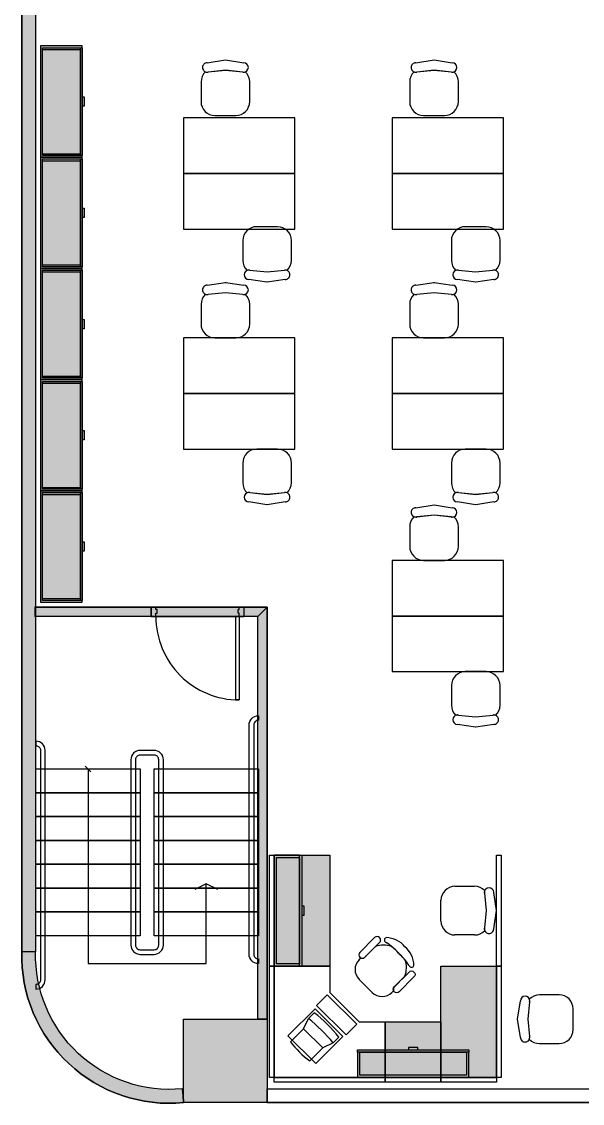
# Model space of a CAD drawing. Extents: x 3 to 120, y 2 to 103.
# Drawn here: x 30.18 to 50.33, y 2.97 to 41.87 of the extents above; entities that cross this region are included whole.
import ezdxf

# ---------------------------------------------------------------- set-up
doc = ezdxf.new("R2010")
doc.units = 0
doc.header["$LTSCALE"] = 1.44
doc.header["$MEASUREMENT"] = 0
for name, color, linetype in [('01_-_WALLS', 250, 'CONTINUOUS'), ('07_-_EQUPMENT', 2, 'CONTINUOUS'), ('12_-_FURNITURE', 5, 'CONTINUOUS'), ('13_-_WORKSTATIONS', 4, 'CONTINUOUS')]:
    doc.layers.add(name, color=color, linetype=linetype)

msp = doc.modelspace()

# ---------------------------------------------------------------- hatches: boundary and pattern name
at = {"layer": '01_-_WALLS'}
for points in [[(30.67857142857142, 57.00000000000001), (30.67857142857142, 8.422258274235833), (30.17857142857142, 8.428569965730313), (30.17857142857142, 57.5)], [(30.67857142857143, 20.48215780916315), (30.67857142857143, 20.81549114249648), (30.6452380952381, 20.81549114249648), (30.6452380952381, 20.48215780916315)], [(38.66666666666703, 20.48215780916315), (30.67857142857144, 20.48215780916315), (30.67857142857142, 20.81549114249648), (39.00000000000034, 20.81549114249648)], [(38.66666666666701, 6.000000000000059), (38.66666666666701, 20.48215780916297), (39.00000000000034, 20.81549114249629), (39.00000000000034, 6.000000000000059), (38.83333333333367, 6.000000000000059)], [(36.00000000000034, 2.999999999999981), (36.00000000000034, 5.99999999999998), (39.00000000000034, 5.99999999999998), (39.00000000000034, 2.999999999999981)]]:
    msp.add_hatch(color=256, dxfattribs=at).paths.add_polyline_path(points)
h = msp.add_hatch(color=256, dxfattribs=at)
edge = h.paths.add_edge_path()
edge.add_arc((35.49815496412277, 8.29748099293089), 4.821198484411083, 178.516964198598, 275.41205869634945, ccw=False)
edge.add_line((30.6785714285714, 8.422258274235872), (30.17857142857139, 8.428569965730166))
edge.add_arc((35.49815496412278, 8.297480992930888), 5.321198484411103, 178.5883622219519, 275.4120586963496)
edge.add_line((36.00003891745529, 3.000003686902448), (35.97645945717002, 3.248889220939002))
edge.add_line((35.97645945717002, 3.248889220939002), (35.95287999688475, 3.497774754975558))
at = {"layer": '12_-_FURNITURE'}
for points in [[(30.85714285714285, 37.00000000000006), (32.35714285714285, 37.00000000000006), (32.35714285714285, 41.00000000000006), (30.85714285714285, 41.00000000000006)], [(30.85714285714288, 33.00000000000006), (32.35714285714288, 33.00000000000006), (32.35714285714288, 37.00000000000006), (30.85714285714288, 37.00000000000006)], [(30.85714285714289, 29.00000000000006), (32.35714285714289, 29.00000000000006), (32.35714285714289, 33.00000000000006), (30.85714285714289, 33.00000000000006)], [(30.85714285714288, 25.00000000000006), (32.35714285714288, 25.00000000000006), (32.35714285714288, 29.00000000000006), (30.85714285714288, 29.00000000000006)], [(30.85714285714289, 21.00000000000006), (32.35714285714289, 21.00000000000006), (32.35714285714289, 25.00000000000006), (30.85714285714289, 25.00000000000006)]]:
    msp.add_hatch(color=256, dxfattribs=at).paths.add_polyline_path(points)
h = msp.add_hatch(color=256, dxfattribs=at)
h.paths.add_polyline_path([(32.35714285714285, 38.83333333333339), (32.35714285714285, 39.16666666666672), (32.41964285714285, 39.16666666666672), (32.41964285714285, 38.83333333333339)])
h.paths.add_polyline_path([(30.91964285714285, 37.06250000000006), (30.91964285714285, 40.93750000000006), (32.35714285714285, 40.93750000000006), (32.35714285714285, 37.06250000000006)])
h = msp.add_hatch(color=256, dxfattribs=at)
h.paths.add_polyline_path([(32.35714285714288, 34.83333333333339), (32.35714285714288, 35.16666666666672), (32.41964285714288, 35.16666666666672), (32.41964285714288, 34.83333333333339)])
h.paths.add_polyline_path([(30.91964285714288, 33.06250000000006), (30.91964285714288, 36.93750000000006), (32.35714285714288, 36.93750000000006), (32.35714285714288, 33.06250000000006)])
h = msp.add_hatch(color=256, dxfattribs=at)
h.paths.add_polyline_path([(32.35714285714289, 30.83333333333339), (32.35714285714289, 31.16666666666672), (32.41964285714289, 31.16666666666672), (32.41964285714289, 30.83333333333339)])
h.paths.add_polyline_path([(30.91964285714289, 29.06250000000006), (30.91964285714289, 32.93750000000006), (32.35714285714289, 32.93750000000006), (32.35714285714289, 29.06250000000006)])
h = msp.add_hatch(color=256, dxfattribs=at)
h.paths.add_polyline_path([(32.35714285714288, 26.83333333333339), (32.35714285714288, 27.16666666666672), (32.41964285714288, 27.16666666666672), (32.41964285714288, 26.83333333333339)])
h.paths.add_polyline_path([(30.91964285714288, 25.06250000000006), (30.91964285714288, 28.93750000000006), (32.35714285714288, 28.93750000000006), (32.35714285714288, 25.06250000000006)])
h = msp.add_hatch(color=256, dxfattribs=at)
h.paths.add_polyline_path([(32.35714285714289, 22.83333333333339), (32.35714285714289, 23.16666666666672), (32.41964285714289, 23.16666666666672), (32.41964285714289, 22.83333333333339)])
h.paths.add_polyline_path([(30.91964285714289, 21.06250000000006), (30.91964285714289, 24.93750000000006), (32.35714285714289, 24.93750000000006), (32.35714285714289, 21.06250000000006)])
h = msp.add_hatch(color=256, dxfattribs=at)
h.paths.add_polyline_path([(39.33333333333333, 11.82142857142864), (40.16666666666666, 11.82142857142864), (40.16666666666666, 7.988095238095312), (39.33333333333333, 7.988095238095312)])
h.paths.add_polyline_path([(40.16666666666666, 11.90476190476198), (39.25, 11.90476190476198), (39.25, 7.904761904761978), (40.16666666666666, 7.904761904761978), (40.16666666666666, 7.988095238095312), (39.33333333333333, 7.988095238095312), (39.33333333333333, 11.82142857142864), (40.16666666666666, 11.82142857142864)])
h.paths.add_polyline_path([(40.25, 11.90476190476198), (40.25, 7.904761904761978), (40.16666666666666, 7.904761904761978), (40.16666666666666, 11.90476190476198)])
h.paths.add_polyline_path([(40.25, 10.07142857142864), (40.25, 9.738095238095312), (40.33333333333333, 9.738095238095312), (40.33333333333333, 10.07142857142864)])
h = msp.add_hatch(color=256, dxfattribs=at)
h.paths.add_polyline_path([(42.33333333333333, 3.988095238095312), (42.33333333333333, 4.821428571428645), (46.16666666666666, 4.821428571428645), (46.16666666666666, 3.988095238095312)])
h.paths.add_polyline_path([(42.25, 4.821428571428645), (42.25, 3.904761904761978), (46.25, 3.904761904761978), (46.25, 4.821428571428645), (46.16666666666666, 4.821428571428645), (46.16666666666666, 3.988095238095312), (42.33333333333333, 3.988095238095312), (42.33333333333333, 4.821428571428645)])
h.paths.add_polyline_path([(42.25, 4.904761904761978), (46.25, 4.904761904761978), (46.25, 4.821428571428645), (42.25, 4.821428571428645)])
h.paths.add_polyline_path([(44.08333333333333, 4.904761904761978), (44.41666666666666, 4.904761904761978), (44.41666666666666, 4.988095238095312), (44.08333333333333, 4.988095238095312)])
at = {"layer": '13_-_WORKSTATIONS'}
for points in [[(41.25, 7.904761904761978), (39.25, 7.904761904761978), (39.25, 11.90476190476198), (41.25, 11.90476190476198)], [(47.25, 3.904761904761978), (45.25, 3.904761904761978), (45.25, 7.904761904761978), (47.25, 7.904761904761978)], [(43.25, 3.904761904761978), (43.25, 5.904761904761978), (45.25, 5.904761904761978), (45.25, 3.904761904761978)]]:
    msp.add_hatch(color=256, dxfattribs=at).paths.add_polyline_path(points)

# ---------------------------------------------------------------- linework, layer by layer
at = {"layer": '01_-_WALLS', "linetype": 'CONTINUOUS'}
for p, q in [((30.17857142857142, 57.5), (30.17857142857142, 8.428569965730313)), ((30.67857142857142, 57.00000000000001), (30.67857142857142, 8.422258274235833)), ((39.00000000000034, 20.81549114249648), (30.67857142857142, 20.81549114249648)), ((34.83333333333333, 20.8154911424964), (34.83333333333333, 20.48215780916307)), ((35, 20.8154911424964), (34.83333333333333, 20.8154911424964)), ((34.83333333333333, 20.8154911424964), (34.83333333333333, 20.48215780916307)), ((35, 20.73215780916307), (35, 20.8154911424964)), ((35.04166666666666, 20.73215780916307), (35, 20.73215780916307)), ((35.04166666666666, 20.60715780916307), (35.04166666666666, 20.73215780916307)), ((37.95833333333333, 20.60715780916307), (37.95833333333333, 20.73215780916307)), ((37.95833333333333, 20.73215780916307), (38, 20.73215780916307)), ((38, 20.73215780916307), (38, 20.8154911424964)), ((38, 20.8154911424964), (38.16666666666666, 20.8154911424964)), ((38.16666666666666, 20.8154911424964), (38.16666666666666, 20.48215780916307)), ((38.16666666666666, 20.8154911424964), (38.16666666666666, 20.48215780916307)), ((38.66666666666703, 20.48215780916315), (30.67857142857144, 20.48215780916315)), ((34.83333333333333, 20.48215780916307), (35, 20.48215780916307)), ((35, 20.48215780916307), (35, 20.60715780916307)), ((35, 20.60715780916307), (35.04166666666666, 20.60715780916307)), ((38, 20.60715780916307), (37.95833333333333, 20.60715780916307)), ((38, 20.48215780916307), (38, 20.60715780916307)), ((38.16666666666666, 20.48215780916307), (38, 20.48215780916307)), ((32.666625, 14.89617500000007), (32.45837499999999, 15.10442500000007))]:
    msp.add_line(p, q, dxfattribs=at)
for points in [[(30.67857142857142, 57.00000000000001), (30.67857142857142, 8.422258274235833), (30.17857142857142, 8.428569965730313), (30.17857142857142, 57.5)], [(30.67857142857143, 20.48215780916315), (30.67857142857143, 20.81549114249648), (30.6452380952381, 20.81549114249648), (30.6452380952381, 20.48215780916315)], [(38.66666666666703, 20.48215780916315), (30.67857142857144, 20.48215780916315), (30.67857142857142, 20.81549114249648), (39.00000000000034, 20.81549114249648)], [(34.83333333333333, 20.8234911424964), (38.16666666666666, 20.8234911424964), (38.16666666666666, 20.47415780916307), (34.83333333333333, 20.47415780916307)], [(38.66666666666701, 6.000000000000059), (38.66666666666701, 20.48215780916297), (39.00000000000034, 20.81549114249629), (39.00000000000034, 6.000000000000059), (38.83333333333367, 6.000000000000059)], [(37.875, 17.48215780916307), (37.875, 20.48215780916307), (38, 20.48215780916307), (38, 17.48215780916307)], [(34.43749999999999, 15.00000000000007), (34.43749999999999, 14.14285714285722), (30.68749999999999, 14.14285714285722), (30.68749999999999, 15.00000000000007)], [(34.93749999999999, 14.14285714285722), (34.93749999999999, 15.00000000000007), (38.68749999999999, 15.00000000000007), (38.68749999999999, 14.14285714285722)], [(34.43749999999999, 14.14285714285722), (34.43749999999999, 13.28571428571436), (30.68749999999999, 13.28571428571436), (30.68749999999999, 14.14285714285722)], [(34.93749999999999, 13.28571428571436), (34.93749999999999, 14.14285714285722), (38.68749999999999, 14.14285714285722), (38.68749999999999, 13.28571428571436)], [(34.43749999999999, 13.28571428571436), (34.43749999999999, 12.4285714285715), (30.68749999999999, 12.4285714285715), (30.68749999999999, 13.28571428571436)], [(34.93749999999999, 12.42857142857151), (34.93749999999999, 13.28571428571436), (38.68749999999999, 13.28571428571436), (38.68749999999999, 12.42857142857151)], [(34.43749999999999, 12.4285714285715), (34.43749999999999, 11.57142857142864), (30.68749999999999, 11.57142857142864), (30.68749999999999, 12.4285714285715)], [(34.93749999999999, 11.57142857142865), (34.93749999999999, 12.42857142857151), (38.68749999999999, 12.42857142857151), (38.68749999999999, 11.57142857142865)], [(34.43749999999999, 11.57142857142864), (34.43749999999999, 10.71428571428579), (30.68749999999999, 10.71428571428579), (30.68749999999999, 11.57142857142864)], [(34.93749999999999, 10.71428571428579), (34.93749999999999, 11.57142857142865), (38.68749999999999, 11.57142857142865), (38.68749999999999, 10.71428571428579)], [(34.43749999999999, 10.71428571428579), (34.43749999999999, 9.857142857142932), (30.68749999999999, 9.857142857142932), (30.68749999999999, 10.71428571428579)], [(34.93749999999999, 9.857142857142932), (34.93749999999999, 10.71428571428579), (38.68749999999999, 10.71428571428579), (38.68749999999999, 9.857142857142932)], [(34.43749999999999, 9.857142857142932), (34.43749999999999, 9.000000000000075), (30.68749999999999, 9.000000000000075), (30.68749999999999, 9.857142857142932)], [(34.93749999999999, 9.000000000000075), (34.93749999999999, 9.857142857142932), (38.68749999999999, 9.857142857142932), (38.68749999999999, 9.000000000000075)], [(36.00000000000034, 2.999999999999981), (36.00000000000034, 5.99999999999998), (39.00000000000034, 5.99999999999998), (39.00000000000034, 2.999999999999981)], [(38.99999999999999, 3.499999999999845), (57.00000000000033, 3.500000000000032), (57.00000000000033, 3.250000000000032), (57.00000000000034, 3.000000000000032), (38.99999999999999, 2.999999999999845), (38.99999999999999, 3.249999999999845)]]:
    msp.add_lwpolyline(points, close=True, dxfattribs=at)
for points in [[(38.83333333333367, 6.000000000000059), (39.00000000000034, 6.000000000000059), (39.00000000000034, 20.81549114249629)], [(38.83333333333367, 6.000000000000059), (38.66666666666701, 6.000000000000059), (38.66666666666701, 20.48215780916297)], [(32.56249999999999, 15.00030000000008), (32.56249999999999, 8.000300000000076), (36.81249999999999, 8.000300000000076), (36.81249999999999, 10.87518214285722)], [(37.22899999999999, 10.66693214285722), (36.81249999999999, 10.87518214285722), (36.39599999999999, 10.66693214285722)], [(38.99999999999999, 3.249999999999845), (38.99999999999999, 3.499999999999845), (57.00000000000033, 3.500000000000032), (57.00000000000033, 3.250000000000032)], [(38.99999999999999, 3.249999999999845), (38.99999999999999, 2.999999999999845), (57.00000000000034, 3.000000000000032), (57.00000000000033, 3.250000000000032)]]:
    msp.add_lwpolyline(points, dxfattribs=at)
for points in [[(38.68749999999999, 16.91666666666674), (38.68749999999999, 16.75000000000007, 0.4142231524190843), (38.52083333333333, 16.58333333333341), (38.52083333333332, 8.333333333333409, 0.4142231524190806), (38.68749999999999, 8.166666666666742), (38.6875, 8.000000000000076, -0.4142231524190786), (38.35416666666666, 8.333333333333409), (38.35416666666666, 16.58333333333341, -0.4142231524190833)], [(30.68749999999999, 16.00000000000007), (30.68749999999999, 15.83333333333341, -0.4142231524190836), (30.85416666666666, 15.66666666666674), (30.85416666666666, 7.416666666666742, -0.4142231524190801), (30.68749999999999, 7.250000000000075), (30.68749999999999, 7.083333333333409, 0.414223152419079), (31.02083333333333, 7.416666666666742), (31.02083333333333, 15.66666666666674, 0.4142231524190836)], [(34.10416666666666, 15.33333333333341), (34.10416666666666, 8.666666666666742, 0.4142231524190791), (34.43749999999999, 8.333333333333409), (34.93749999999999, 8.33333333333341, 0.4142231524190791), (35.27083333333333, 8.666666666666742), (35.27083333333332, 15.33333333333341, 0.4142231524190837), (34.93749999999999, 15.66666666666674), (34.4375, 15.66666666666674, 0.4142231524190838)], [(34.27083333333333, 15.33333333333341), (34.27083333333332, 8.66666666666674, 0.4142231524190796), (34.43749999999999, 8.500000000000075), (34.93749999999999, 8.500000000000075, 0.4142231524190796), (35.10416666666666, 8.666666666666742), (35.10416666666666, 15.33333333333341, 0.4142231524190833), (34.93749999999999, 15.50000000000007), (34.43749999999999, 15.50000000000007, 0.4142231524190833)], [(35.95287999688475, 3.497774754975558, -0.4499166463476584), (30.6785714285714, 8.422258274235872), (30.17857142857139, 8.428569965730166, 0.4495421041935467), (36.00003891745529, 3.000003686902448), (35.97645945717002, 3.248889220939002)]]:
    msp.add_lwpolyline(points, format="xyb", close=True, dxfattribs=at)
for points in [[(35.97645945717002, 3.248889220939002), (36.00003891745529, 3.000003686902448, -0.4495421041935467), (30.17857142857139, 8.428569965730166)], [(35.97645945717002, 3.248889220939002), (35.95287999688475, 3.497774754975558, -0.4499166463476584), (30.6785714285714, 8.42225827423587)]]:
    msp.add_lwpolyline(points, format="xyb", dxfattribs=at)
msp.add_arc((38, 20.48215780916307), 3, 180, 270.0000000000008, dxfattribs=at)
at = {"layer": '07_-_EQUPMENT', "linetype": 'CONTINUOUS'}
for p, q in [((40.49363016784896, 6.032275549093807), (40.69579944857406, 6.234444829818906)), ((40.31339265065763, 5.659497666940052), (40.49363016784896, 6.032275549093805)), ((39.84315356505749, 5.189289125124626), (40.31337737876527, 5.659512938832409)), ((40.31337737876527, 5.659512938832409), (41.00348819100939, 4.969351314200378)), ((41.00348105514765, 4.969409262450032), (40.31339265065763, 5.659497666940052)), ((41.37751364433198, 5.148392072610784), (41.00348105514765, 4.969409262450032)), ((41.57968292505709, 5.350561353335885), (41.37751364433198, 5.148392072610784)), ((41.00348819100939, 4.969351314200378), (40.53328978349556, 4.499152906686557))]:
    msp.add_line(p, q, dxfattribs=at)
for points in [[(42.22487373415292, 5.818975467135067), (41.8418575610102, 5.435959293992354), (40.78119738923039, 6.496619465772177), (41.1642135623731, 6.879635638914889)], [(41.72400643081244, 5.37703372889348), (40.75173460668093, 4.404761904761979), (39.74999999999999, 5.406496511442922), (40.7222718241315, 6.378768335574424)]]:
    msp.add_lwpolyline(points, close=True, dxfattribs=at)
for centre, major_axis, ratio, start_param, end_param in [((37.32571910652222, 1.980481011284056), (-3.83849445585095, -3.838494455850936), 0.9820264441767391, 3.024081008158339, 3.259104299021261), ((34.93879868015225, -0.406439415085907), (-6.013635877760136, -6.013635877760112), 0.9820264441767979, 3.066687636924295, 3.216497670255305), ((34.93879868015225, -0.4064394150859059), (-6.013635877760136, -6.013635877760112), 0.9820264441767979, -3.216497670255305, -3.066687636924295), ((42.49732394539909, 7.153323287028165), (2.335463792413581, 2.33546379241359), 0.986159169550175, 2.991201247789146, 3.291984059390454)]:
    msp.add_ellipse(centre, major_axis=major_axis, ratio=ratio, start_param=start_param, end_param=end_param, dxfattribs=at)
at = {"layer": '12_-_FURNITURE', "linetype": 'CONTINUOUS'}
for p, q in [((30.91964285714285, 40.87500000000006), (32.29464285714285, 40.87500000000006)), ((32.29464285714285, 37.06250000000006), (32.29464285714285, 40.93750000000006)), ((36.84778120000023, 40.39624902063532), (37.50099224166689, 40.49950951811528)), ((37.50099224166689, 40.49950951811528), (37.50099224166689, 40.50000000000005)), ((37.50099224166689, 40.50000000000005), (37.50254359166689, 40.49975475905767)), ((37.50254359166689, 40.49975475905767), (37.50409495000023, 40.50000000000005)), ((37.50409495000023, 40.50000000000005), (37.50409495000023, 40.49950951811528)), ((37.50409495000023, 40.49950951811528), (38.15730598333356, 40.39624902063532)), ((44.34778119999987, 40.39624902063532), (45.00099224166654, 40.49950951811528)), ((45.00099224166654, 40.49950951811528), (45.00099224166654, 40.50000000000005)), ((45.00099224166654, 40.50000000000005), (45.00254359166654, 40.49975475905767)), ((45.00254359166654, 40.49975475905767), (45.00409494999987, 40.50000000000005)), ((45.00409494999987, 40.50000000000005), (45.00409494999987, 40.49950951811528)), ((45.00409494999987, 40.49950951811528), (45.65730598333321, 40.39624902063532)), ((37.50254359166689, 40.12449071396625), (36.88005782500023, 40.06378113467972)), ((37.50254359166689, 40.12177452178595), (36.88005782500023, 40.06106494249942)), ((38.12502936666689, 40.06378113467972), (37.50254359166689, 40.12449071396625)), ((38.12502936666689, 40.06106494249942), (37.50254359166689, 40.12177452178595)), ((45.00254359166654, 40.12449071396625), (44.38005782499988, 40.06378113467972)), ((45.00254359166654, 40.12177452178595), (44.38005782499988, 40.06106494249942)), ((45.62502936666654, 40.06378113467972), (45.00254359166654, 40.12449071396625)), ((45.62502936666654, 40.06106494249942), (45.00254359166654, 40.12177452178595)), ((36.62500000000023, 39.70661475962869), (36.62500000000023, 39.00067904804513)), ((38.37500000000023, 39.5013580960902), (38.37500000000023, 39.70661475962869)), ((44.12499999999987, 39.70661475962869), (44.12499999999987, 39.00067904804513)), ((45.87499999999987, 39.5013580960902), (45.87499999999987, 39.70661475962869)), ((38.37500000000023, 39.00067904804513), (38.37500000000023, 39.5013580960902)), ((45.87499999999987, 39.00067904804513), (45.87499999999987, 39.5013580960902)), ((37.12500000000023, 38.50000000000005), (37.87500000000023, 38.50000000000005)), ((44.62499999999987, 38.50000000000005), (45.37499999999987, 38.50000000000005)), ((30.91964285714285, 37.12500000000006), (32.29464285714285, 37.12500000000006)), ((30.91964285714288, 36.87500000000006), (32.29464285714288, 36.87500000000006)), ((32.29464285714288, 33.06250000000006), (32.29464285714288, 36.93750000000006)), ((39.37500000000025, 34.50000000000004), (38.62500000000025, 34.50000000000004)), ((46.87499999999989, 34.50000000000004), (46.12499999999989, 34.50000000000004)), ((38.12500000000025, 33.99932095195496), (38.12500000000025, 33.49864190390989)), ((39.87500000000025, 33.2933852403714), (39.87500000000025, 33.99932095195496)), ((45.62499999999989, 33.99932095195496), (45.62499999999989, 33.49864190390989)), ((47.37499999999989, 33.2933852403714), (47.37499999999989, 33.99932095195496)), ((38.12500000000025, 33.49864190390989), (38.12500000000025, 33.2933852403714)), ((45.62499999999989, 33.49864190390989), (45.62499999999989, 33.2933852403714)), ((30.91964285714288, 33.12500000000006), (32.29464285714288, 33.12500000000006)), ((30.91964285714289, 32.87500000000006), (32.29464285714289, 32.87500000000006)), ((32.29464285714289, 29.06250000000006), (32.29464285714289, 32.93750000000006)), ((38.37497063333358, 32.93893505750067), (38.99745640833358, 32.87822547821414)), ((38.37497063333358, 32.93621886532038), (38.99745640833358, 32.87550928603385)), ((38.99745640833358, 32.87822547821414), (39.61994217500025, 32.93893505750067)), ((38.99745640833358, 32.87550928603385), (39.61994217500025, 32.93621886532038)), ((45.87497063333322, 32.93893505750067), (46.49745640833322, 32.87822547821414)), ((45.87497063333322, 32.93621886532038), (46.49745640833322, 32.87550928603385)), ((46.49745640833322, 32.87822547821414), (47.11994217499989, 32.93893505750067)), ((46.49745640833322, 32.87550928603385), (47.11994217499989, 32.93621886532038)), ((36.84778120000023, 32.39624902063532), (37.50099224166689, 32.49950951811528)), ((37.50099224166689, 32.49950951811528), (37.50099224166689, 32.50000000000005)), ((37.50099224166689, 32.50000000000005), (37.50254359166689, 32.49975475905767)), ((37.50254359166689, 32.49975475905767), (37.50409495000023, 32.50000000000005)), ((37.50409495000023, 32.50000000000005), (37.50409495000023, 32.49950951811528)), ((37.50409495000023, 32.49950951811528), (38.15730598333356, 32.39624902063532)), ((38.99590505000025, 32.50049048188481), (38.34269401666691, 32.60375097936477)), ((38.99590505000025, 32.50000000000004), (38.99590505000025, 32.50049048188481)), ((38.99745640833358, 32.50024524094242), (38.99590505000025, 32.50000000000004)), ((38.99900775833358, 32.50000000000004), (38.99745640833358, 32.50024524094242)), ((39.65221880000025, 32.60375097936477), (38.99900775833358, 32.50049048188481)), ((38.99900775833358, 32.50049048188481), (38.99900775833358, 32.50000000000004)), ((44.34778119999987, 32.39624902063532), (45.00099224166654, 32.49950951811528)), ((45.00099224166654, 32.49950951811528), (45.00099224166654, 32.50000000000005)), ((45.00099224166654, 32.50000000000005), (45.00254359166654, 32.49975475905767)), ((45.00254359166654, 32.49975475905767), (45.00409494999987, 32.50000000000005)), ((45.00409494999987, 32.50000000000005), (45.00409494999987, 32.49950951811528)), ((45.00409494999987, 32.49950951811528), (45.65730598333321, 32.39624902063532)), ((46.49590504999989, 32.50049048188481), (45.84269401666655, 32.60375097936477)), ((46.49590504999989, 32.50000000000004), (46.49590504999989, 32.50049048188481)), ((46.49745640833322, 32.50024524094242), (46.49590504999989, 32.50000000000004)), ((46.49900775833322, 32.50000000000004), (46.49745640833322, 32.50024524094242)), ((47.15221879999988, 32.60375097936477), (46.49900775833322, 32.50049048188481)), ((46.49900775833322, 32.50049048188481), (46.49900775833322, 32.50000000000004)), ((37.50254359166689, 32.12449071396625), (36.88005782500023, 32.06378113467972)), ((37.50254359166689, 32.12177452178595), (36.88005782500023, 32.06106494249942)), ((38.12502936666689, 32.06378113467972), (37.50254359166689, 32.12449071396625)), ((38.12502936666689, 32.06106494249942), (37.50254359166689, 32.12177452178595)), ((45.00254359166654, 32.12449071396625), (44.38005782499988, 32.06378113467972)), ((45.00254359166654, 32.12177452178595), (44.38005782499988, 32.06106494249942)), ((45.62502936666654, 32.06378113467972), (45.00254359166654, 32.12449071396625)), ((45.62502936666654, 32.06106494249942), (45.00254359166654, 32.12177452178595)), ((36.62500000000023, 31.70661475962869), (36.62500000000023, 31.00067904804513)), ((38.37500000000023, 31.5013580960902), (38.37500000000023, 31.70661475962869)), ((44.12499999999987, 31.70661475962869), (44.12499999999987, 31.00067904804513)), ((45.87499999999987, 31.5013580960902), (45.87499999999987, 31.70661475962869)), ((38.37500000000023, 31.00067904804513), (38.37500000000023, 31.5013580960902)), ((45.87499999999987, 31.00067904804513), (45.87499999999987, 31.5013580960902)), ((37.12500000000023, 30.50000000000005), (37.87500000000023, 30.50000000000005)), ((44.62499999999987, 30.50000000000005), (45.37499999999987, 30.50000000000005)), ((30.91964285714289, 29.12500000000006), (32.29464285714289, 29.12500000000006)), ((30.91964285714288, 28.87500000000006), (32.29464285714288, 28.87500000000006)), ((32.29464285714288, 25.06250000000006), (32.29464285714288, 28.93750000000006)), ((39.3750000000003, 26.50000000000004), (38.6250000000003, 26.50000000000004)), ((46.87499999999994, 26.50000000000004), (46.12499999999994, 26.50000000000004)), ((38.1250000000003, 25.99932095195496), (38.1250000000003, 25.49864190390989)), ((39.8750000000003, 25.2933852403714), (39.8750000000003, 25.99932095195496)), ((45.62499999999994, 25.99932095195496), (45.62499999999994, 25.49864190390989)), ((47.37499999999994, 25.2933852403714), (47.37499999999994, 25.99932095195496)), ((38.1250000000003, 25.49864190390989), (38.1250000000003, 25.2933852403714)), ((45.62499999999994, 25.49864190390989), (45.62499999999994, 25.2933852403714)), ((30.91964285714288, 25.12500000000006), (32.29464285714288, 25.12500000000006)), ((32.29464285714289, 21.06250000000006), (32.29464285714289, 24.93750000000006)), ((38.37497063333363, 24.93893505750067), (38.99745640833363, 24.87822547821414)), ((38.37497063333363, 24.93621886532038), (38.99745640833363, 24.87550928603385)), ((38.99745640833363, 24.87822547821414), (39.6199421750003, 24.93893505750067)), ((38.99745640833363, 24.87550928603385), (39.6199421750003, 24.93621886532038)), ((45.87497063333328, 24.93893505750067), (46.49745640833328, 24.87822547821414)), ((45.87497063333328, 24.93621886532038), (46.49745640833328, 24.87550928603385)), ((46.49745640833328, 24.87822547821414), (47.11994217499995, 24.93893505750067)), ((46.49745640833328, 24.87550928603385), (47.11994217499995, 24.93621886532038)), ((30.91964285714289, 24.87500000000006), (32.29464285714289, 24.87500000000006)), ((38.9959050500003, 24.50049048188481), (38.34269401666696, 24.60375097936477)), ((39.6522188000003, 24.60375097936477), (38.99900775833363, 24.50049048188481)), ((46.49590504999995, 24.50049048188481), (45.84269401666661, 24.60375097936477)), ((47.15221879999994, 24.60375097936477), (46.49900775833328, 24.50049048188481)), ((38.9959050500003, 24.50000000000004), (38.9959050500003, 24.50049048188481)), ((38.99745640833363, 24.50024524094242), (38.9959050500003, 24.50000000000004)), ((38.99900775833363, 24.50000000000004), (38.99745640833363, 24.50024524094242)), ((38.99900775833363, 24.50049048188481), (38.99900775833363, 24.50000000000004)), ((44.34778119999987, 24.39624902063532), (45.00099224166654, 24.49950951811528)), ((45.00254359166654, 24.12449071396625), (44.38005782499988, 24.06378113467972)), ((45.00254359166654, 24.12177452178595), (44.38005782499988, 24.06106494249942)), ((45.00099224166654, 24.49950951811528), (45.00099224166654, 24.50000000000005)), ((45.00099224166654, 24.50000000000005), (45.00254359166654, 24.49975475905767)), ((45.00254359166654, 24.49975475905767), (45.00409494999987, 24.50000000000005)), ((45.62502936666654, 24.06378113467972), (45.00254359166654, 24.12449071396625)), ((45.62502936666654, 24.06106494249942), (45.00254359166654, 24.12177452178595)), ((45.00409494999987, 24.50000000000005), (45.00409494999987, 24.49950951811528)), ((45.00409494999987, 24.49950951811528), (45.65730598333321, 24.39624902063532)), ((46.49590504999995, 24.50000000000004), (46.49590504999995, 24.50049048188481)), ((46.49745640833328, 24.50024524094242), (46.49590504999995, 24.50000000000004)), ((46.49900775833328, 24.50000000000004), (46.49745640833328, 24.50024524094242)), ((46.49900775833328, 24.50049048188481), (46.49900775833328, 24.50000000000004)), ((44.12499999999987, 23.70661475962869), (44.12499999999987, 23.00067904804513)), ((45.87499999999987, 23.5013580960902), (45.87499999999987, 23.70661475962869)), ((45.87499999999987, 23.00067904804513), (45.87499999999987, 23.5013580960902)), ((44.62499999999987, 22.50000000000005), (45.37499999999987, 22.50000000000005)), ((30.91964285714289, 21.12500000000006), (32.29464285714289, 21.12500000000006)), ((46.875, 18.50000000000004), (46.125, 18.50000000000004)), ((45.625, 17.99932095195497), (45.625, 17.49864190390989)), ((47.375, 17.2933852403714), (47.375, 17.99932095195497)), ((45.625, 17.49864190390989), (45.625, 17.2933852403714)), ((45.87497063333333, 16.93893505750067), (46.49745640833333, 16.87822547821414)), ((45.87497063333333, 16.93621886532038), (46.49745640833333, 16.87550928603385)), ((46.49745640833333, 16.87822547821414), (47.11994217500001, 16.93893505750067)), ((46.49745640833333, 16.87550928603385), (47.11994217500001, 16.93621886532038)), ((46.49590505, 16.50049048188481), (45.84269401666666, 16.60375097936477)), ((46.49590505, 16.50000000000004), (46.49590505, 16.50049048188481)), ((46.49745640833333, 16.50024524094243), (46.49590505, 16.50000000000004)), ((46.49900775833333, 16.50000000000004), (46.49745640833333, 16.50024524094243)), ((47.15221879999999, 16.60375097936477), (46.49900775833333, 16.50049048188481)), ((46.49900775833333, 16.50049048188481), (46.49900775833333, 16.50000000000004)), ((45.75067904804507, 10.77976190476198), (46.25135809609014, 10.77976190476198)), ((46.25135809609014, 10.77976190476198), (46.45661475962864, 10.77976190476198)), ((46.81106494249937, 10.52979127142864), (46.87177452178589, 9.907305496428645)), ((46.81378113467967, 10.52979127142864), (46.8744907139662, 9.907305496428645)), ((47.24950951811523, 9.908856854761979), (47.14624902063527, 10.56206788809531)), ((45.25, 9.529761904761978), (45.25, 10.27976190476198)), ((46.87177452178589, 9.907305496428645), (46.81106494249937, 9.284819729761978)), ((46.8744907139662, 9.907305496428645), (46.81378113467967, 9.284819729761978)), ((47.14624902063527, 9.252543104761978), (47.24950951811523, 9.905754146428645)), ((47.25, 9.908856854761979), (47.24950951811523, 9.908856854761979)), ((47.24950951811523, 9.905754146428645), (47.25, 9.905754146428645)), ((47.24975475905761, 9.907305496428645), (47.25, 9.908856854761979)), ((47.25, 9.905754146428645), (47.24975475905761, 9.907305496428645)), ((46.45661475962864, 9.029761904761978), (45.75067904804507, 9.029761904761978)), ((42.33636866517872, 8.405344120315679), (42.86652969545251, 8.935505150915354)), ((43.04358923422692, 8.758445612249783), (42.51342820395313, 8.228284581650108)), ((42.5137914892188, 8.2289307096297), (42.89969531981109, 8.614834540459189)), ((42.30620990752553, 8.140843170254115), (42.3705997081781, 8.205167587916625)), ((42.77757602831234, 6.962973082024317), (42.30626212333552, 7.434286986711426)), ((43.95721759631819, 7.551319307601515), (43.57376665518176, 7.16786836622939)), ((43.54869208624013, 7.026690041201855), (43.48449466407614, 6.962558414427768)), ((48.00049048188476, 6.004094950000057), (48.10375097936473, 6.657305983333389)), ((48.43621886532033, 6.625029366666723), (48.3755092860338, 6.002543591666723)), ((48.43893505750063, 6.625029366666723), (48.3782254782141, 6.002543591666723)), ((48.99864190390986, 6.875000000000057), (48.79338524037136, 6.875000000000057)), ((49.49932095195493, 6.875000000000057), (48.99864190390986, 6.875000000000057)), ((50, 5.625000000000057), (50, 6.375000000000057)), ((48.00024524094238, 6.002543591666723), (48, 6.004094950000057)), ((48, 6.004094950000057), (48.00049048188476, 6.004094950000057)), ((48, 6.000992241666723), (48.00024524094238, 6.002543591666723)), ((48.00049048188476, 6.000992241666723), (48, 6.000992241666723)), ((48.10375097936473, 5.347781200000057), (48.00049048188476, 6.000992241666723)), ((48.3755092860338, 6.002543591666723), (48.43621886532033, 5.380057825000056)), ((48.3782254782141, 6.002543591666723), (48.43893505750063, 5.380057825000056)), ((48.79338524037136, 5.125000000000057), (49.49932095195493, 5.125000000000057))]:
    msp.add_line(p, q, dxfattribs=at)
for points in [[(30.85714285714285, 37.00000000000006), (32.35714285714285, 37.00000000000006), (32.35714285714285, 41.00000000000006), (30.85714285714285, 41.00000000000006)], [(30.91964285714285, 37.06250000000006), (30.91964285714285, 40.93750000000006), (32.35714285714285, 40.93750000000006), (32.35714285714285, 37.06250000000006)], [(32.35714285714285, 38.83333333333339), (32.35714285714285, 39.16666666666672), (32.41964285714285, 39.16666666666672), (32.41964285714285, 38.83333333333339)], [(36.00000000000022, 38.41666666666671), (36.00000000000022, 36.4166666666667), (40.00000000000022, 36.4166666666667), (40.00000000000022, 38.41666666666671)], [(43.49999999999986, 38.41666666666671), (43.49999999999986, 36.4166666666667), (47.49999999999986, 36.4166666666667), (47.49999999999986, 38.41666666666671)], [(30.85714285714288, 33.00000000000006), (32.35714285714288, 33.00000000000006), (32.35714285714288, 37.00000000000006), (30.85714285714288, 37.00000000000006)], [(30.91964285714288, 33.06250000000006), (30.91964285714288, 36.93750000000006), (32.35714285714288, 36.93750000000006), (32.35714285714288, 33.06250000000006)], [(36.00000000000021, 36.41666666666671), (36.00000000000021, 34.41666666666671), (40.00000000000021, 34.41666666666671), (40.00000000000021, 36.41666666666671)], [(43.49999999999986, 36.41666666666671), (43.49999999999986, 34.41666666666671), (47.49999999999986, 34.41666666666671), (47.49999999999986, 36.41666666666671)], [(32.35714285714288, 34.83333333333339), (32.35714285714288, 35.16666666666672), (32.41964285714288, 35.16666666666672), (32.41964285714288, 34.83333333333339)], [(30.85714285714289, 29.00000000000006), (32.35714285714289, 29.00000000000006), (32.35714285714289, 33.00000000000006), (30.85714285714289, 33.00000000000006)], [(30.91964285714289, 29.06250000000006), (30.91964285714289, 32.93750000000006), (32.35714285714289, 32.93750000000006), (32.35714285714289, 29.06250000000006)], [(32.35714285714289, 30.83333333333339), (32.35714285714289, 31.16666666666672), (32.41964285714289, 31.16666666666672), (32.41964285714289, 30.83333333333339)], [(36.00000000000023, 30.50000000000004), (36.00000000000023, 28.50000000000004), (40.00000000000023, 28.50000000000004), (40.00000000000023, 30.50000000000004)], [(43.49999999999987, 30.50000000000004), (43.49999999999987, 28.50000000000004), (47.49999999999987, 28.50000000000004), (47.49999999999987, 30.50000000000004)], [(30.85714285714288, 25.00000000000006), (32.35714285714288, 25.00000000000006), (32.35714285714288, 29.00000000000006), (30.85714285714288, 29.00000000000006)], [(30.91964285714288, 25.06250000000006), (30.91964285714288, 28.93750000000006), (32.35714285714288, 28.93750000000006), (32.35714285714288, 25.06250000000006)], [(36.00000000000022, 28.50000000000005), (36.00000000000022, 26.50000000000005), (40.00000000000022, 26.50000000000005), (40.00000000000022, 28.50000000000005)], [(43.49999999999986, 28.50000000000005), (43.49999999999986, 26.50000000000005), (47.49999999999986, 26.50000000000005), (47.49999999999986, 28.50000000000005)], [(32.35714285714288, 26.83333333333339), (32.35714285714288, 27.16666666666672), (32.41964285714288, 27.16666666666672), (32.41964285714288, 26.83333333333339)], [(30.85714285714289, 21.00000000000006), (32.35714285714289, 21.00000000000006), (32.35714285714289, 25.00000000000006), (30.85714285714289, 25.00000000000006)], [(30.91964285714289, 21.06250000000006), (30.91964285714289, 24.93750000000006), (32.35714285714289, 24.93750000000006), (32.35714285714289, 21.06250000000006)], [(32.35714285714289, 22.83333333333339), (32.35714285714289, 23.16666666666672), (32.41964285714289, 23.16666666666672), (32.41964285714289, 22.83333333333339)], [(43.49999999999989, 22.50000000000005), (43.49999999999989, 20.50000000000005), (47.49999999999989, 20.50000000000005), (47.49999999999989, 22.50000000000005)], [(43.49999999999987, 20.50000000000006), (43.49999999999987, 18.50000000000005), (47.49999999999987, 18.50000000000005), (47.49999999999987, 20.50000000000006)], [(40.16666666666666, 11.90476190476198), (39.25, 11.90476190476198), (39.25, 7.904761904761978), (40.16666666666666, 7.904761904761978), (40.16666666666666, 7.988095238095312), (39.33333333333333, 7.988095238095312), (39.33333333333333, 11.82142857142864), (40.16666666666666, 11.82142857142864)], [(39.33333333333333, 11.82142857142864), (40.16666666666666, 11.82142857142864), (40.16666666666666, 7.988095238095312), (39.33333333333333, 7.988095238095312)], [(40.25, 11.90476190476198), (40.25, 7.904761904761978), (40.16666666666666, 7.904761904761978), (40.16666666666666, 11.90476190476198)], [(40.25, 10.07142857142864), (40.25, 9.738095238095312), (40.33333333333333, 9.738095238095312), (40.33333333333333, 10.07142857142864)], [(42.25, 4.904761904761978), (46.25, 4.904761904761978), (46.25, 4.821428571428645), (42.25, 4.821428571428645)], [(42.25, 4.821428571428645), (42.25, 3.904761904761978), (46.25, 3.904761904761978), (46.25, 4.821428571428645), (46.16666666666666, 4.821428571428645), (46.16666666666666, 3.988095238095312), (42.33333333333333, 3.988095238095312), (42.33333333333333, 4.821428571428645)], [(42.33333333333333, 3.988095238095312), (42.33333333333333, 4.821428571428645), (46.16666666666666, 4.821428571428645), (46.16666666666666, 3.988095238095312)], [(44.08333333333333, 4.904761904761978), (44.41666666666666, 4.904761904761978), (44.41666666666666, 4.988095238095312), (44.08333333333333, 4.988095238095312)]]:
    msp.add_lwpolyline(points, close=True, dxfattribs=at)
msp.add_lwpolyline([(43.57346906152703, 6.991359761941154, -0.4142135631682848), (43.57352269488999, 7.168190091364864), (44.10368372516378, 7.69835112196454, -0.4142135631682896), (44.28033146845593, 7.698222169304549, -0.4142135636488793), (44.28074325232468, 7.521291594912489), (43.75058222205087, 6.991130564312814, -0.4142135631682844)], format="xyb", close=True, dxfattribs=at)
for centre, radius, start, end in [((37.12557081855411, 39.70686330732827), 0.5005708802593919, 132.9707246578436, 180.0284489876271), ((37.87442815098576, 39.70686234964547), 0.5005719102452444, 0, 46.79189006311761), ((44.62557081855375, 39.70686330732827), 0.5005708802593919, 132.9707246578436, 180.0284489876271), ((45.37442815098542, 39.70686234964547), 0.5005719102452444, 0, 46.79189006311761), ((37.12533952402277, 39.00033952402259), 0.5003396392208642, 179.9611198204126, 269.9611198204126), ((37.87466047597769, 39.00033952402259), 0.5003396392208642, 270.038880179589, 0.03888017958737314), ((44.62533952402242, 39.00033952402259), 0.5003396392208642, 179.9611198204126, 269.9611198204126), ((45.37466047597733, 39.00033952402259), 0.5003396392208642, 270.038880179589, 0.03888017958737314), ((38.62533952402279, 33.9996604759775), 0.5003396392208642, 90.03888017958818, 180.0388801795882), ((39.37466047597771, 33.9996604759775), 0.5003396392208642, 359.9611198204134, 89.96111982041181), ((46.12533952402242, 33.9996604759775), 0.5003396392208642, 90.03888017958818, 180.0388801795882), ((46.87466047597734, 33.9996604759775), 0.5003396392208642, 359.9611198204134, 89.96111982041181), ((38.62557184901471, 33.29313765035462), 0.5005719102452444, 179.9716606879073, 226.7918900631184), ((39.37442918144637, 33.29313669267182), 0.5005708802593919, 312.9707246578444, 0), ((46.12557184901434, 33.29313765035462), 0.5005719102452444, 179.9716606879073, 226.7918900631184), ((46.874429181446, 33.29313669267182), 0.5005708802593919, 312.9707246578444, 0), ((37.12557081855411, 31.70686330732827), 0.5005708802593919, 132.9707246578436, 180.0284489876276), ((37.87442815098576, 31.70686234964547), 0.5005719102452444, 0, 46.79189006311761), ((44.62557081855375, 31.70686330732827), 0.5005708802593919, 132.9707246578436, 180.0284489876276), ((45.37442815098542, 31.70686234964547), 0.5005719102452444, 0, 46.79189006311761), ((37.12533952402277, 31.00033952402259), 0.5003396392208642, 179.961119820413, 269.9611198204126), ((37.87466047597769, 31.00033952402259), 0.5003396392208642, 270.038880179589, 0.0388801795869663), ((44.62533952402242, 31.00033952402259), 0.5003396392208642, 179.961119820413, 269.9611198204126), ((45.37466047597733, 31.00033952402259), 0.5003396392208642, 270.038880179589, 0.0388801795869663), ((38.62533952402283, 25.9996604759775), 0.5003396392208642, 90.03888017958818, 180.0388801795878), ((39.37466047597776, 25.9996604759775), 0.5003396392208642, 359.9611198204138, 89.96111982041181), ((46.12533952402248, 25.9996604759775), 0.5003396392208642, 90.03888017958818, 180.0388801795878), ((46.87466047597739, 25.9996604759775), 0.5003396392208642, 359.9611198204138, 89.96111982041181), ((38.62557184901476, 25.29313765035462), 0.5005719102452444, 179.9716606879073, 226.7918900631184), ((39.37442918144642, 25.29313669267182), 0.5005708802593919, 312.9707246578441, 0), ((46.1255718490144, 25.29313765035462), 0.5005719102452444, 179.9716606879073, 226.7918900631184), ((46.87442918144606, 25.29313669267182), 0.5005708802593919, 312.9707246578441, 0), ((44.62557081855375, 23.70686330732827), 0.5005708802593919, 132.9707246578433, 180.0284489876276), ((45.37442815098542, 23.70686234964547), 0.5005719102452444, 0, 46.79189006311761), ((44.62533952402242, 23.00033952402259), 0.5003396392208642, 179.961119820413, 269.9611198204126), ((45.37466047597733, 23.00033952402259), 0.5003396392208642, 270.038880179589, 0.0388801795869663), ((46.12533952402254, 17.9996604759775), 0.5003396392208642, 90.03888017958818, 180.0388801795878), ((46.87466047597745, 17.9996604759775), 0.5003396392208642, 359.9611198204138, 89.96111982041181), ((46.12557184901446, 17.29313765035462), 0.5005719102452444, 179.9716606879073, 226.7918900631184), ((46.87442918144612, 17.29313669267182), 0.5005708802593919, 312.9707246578441, 0), ((45.75033952402254, 10.27942238073944), 0.5003396392208642, 89.96111982041262, 179.961119820412), ((46.45686234964542, 10.27919005574752), 0.5005719102452444, 43.20810993688254, 90.02833931209273), ((45.75033952402254, 9.53010142878452), 0.5003396392208642, 180.0388801795888, 270.0388801795882), ((42.95542327602359, 8.846833960462625), 0.1255573521664513, 45.07175962506991, 135.0717597778579), ((46.45686330732822, 9.53033272331586), 0.5005708802593919, 269.9715510123744, 317.029275342157), ((43.1901362852815, 7.79280108136135), 0.8718342516211135, 70.9932401948826, 109.4593397033038), ((42.95520089075895, 8.847339192753733), 0.1253577596953023, 314.83671278608, 44.83671573521252), ((42.42469472794467, 8.317536324176826), 0.1245459851881881, 135.1685899853724, 225.1685901409286), ((42.42562040775988, 8.316672929387128), 0.1245901644914062, 224.8112157307111, 314.8112158862664), ((42.42551624316577, 8.317555582825625), 0.1250875182211131, 243.9583176340584, 314.886760202916), ((42.659514106247, 7.787591186387699), 0.4996106693614406, 135.0042341867374, 225.0042343416013), ((43.1367380423454, 7.846202311819209), 0.8718616201346617, 340.2313987320334, 19.15021764130075), ((43.66180160936709, 7.079416649167632), 0.1247952699808237, 134.8646996437605, 204.9928310222819), ((43.13124267999196, 7.316225065152591), 0.4998670464176742, 224.9663911035961, 314.9663912584586), ((48.79313765035457, 6.374428150985596), 0.5005719102452444, 89.97166068790729, 136.7918900631174), ((49.49966047597745, 6.374660475977516), 0.5003396392208642, 0.03888017958798339, 90.03888017958738), ((49.49966047597745, 5.625339524022597), 0.5003396392208642, 269.9611198204134, 359.9611198204129), ((48.79313669267177, 5.625570818553939), 0.5005708802593919, 222.9707246578446, 270.0284489876271)]:
    msp.add_arc(centre, radius, start, end, dxfattribs=at)
for centre, major_axis, ratio, start_param, end_param in [((36.84778119187265, 40.22708305814099), (6.009982289410541e-16, -0.1691659624943287), 0.9936614280668634, 3.141592605238301, 4.712389046763647), ((36.84778119187265, 40.22708304402753), (6.009982289410531e-16, -0.1691659624943284), 0.9936614280668635, -1.570796343845661, 4.835148459392258e-08), ((36.84778123368605, 40.22979950397642), (0, -0.1691662302629268), 0.9936614280668635, -0.3868147344182097, -2.003987658039108e-07), ((38.15730598690042, 40.22708304248403), (1.295333979719769e-16, 0.1691659781512939), 0.9936614123209964, -1.57079630061997, 2.121944575605994e-08), ((38.15730598690042, 40.22708305968449), (1.295333979719758e-16, 0.1691659781512924), 0.9936614123209961, 3.141592632370338, 4.712388904881603), ((38.15730596419158, 40.22979941346617), (1.295335217130344e-16, 0.1691661397526828), 0.9936614123209964, -3.141592539713052, -2.777624804977074), ((44.34778119187229, 40.22708305814099), (6.009982289410541e-16, -0.1691659624943287), 0.9936614280668634, 3.141592605238301, 4.712389046763647), ((44.34778119187229, 40.22708304402753), (6.009982289410531e-16, -0.1691659624943284), 0.9936614280668635, -1.570796343845661, 4.835148459392258e-08), ((44.34778123368569, 40.22979950397642), (0, -0.1691662302629268), 0.9936614280668635, -0.3868147344182097, -2.003987658039108e-07), ((45.65730598690006, 40.22708304248403), (1.295333979719769e-16, 0.1691659781512939), 0.9936614123209964, -1.57079630061997, 2.121944575605994e-08), ((45.65730598690007, 40.22708305968449), (1.295333979719758e-16, 0.1691659781512924), 0.9936614123209961, 3.141592632370338, 4.712388904881603), ((45.65730596419122, 40.22979941346617), (1.295335217130344e-16, 0.1691661397526828), 0.9936614123209964, -3.141592539713052, -2.777624804977074), ((36.84778122415999, 40.22979916470662), (0, -0.1691658909931307), 0.9936614280668635, -1.437279955762967e-07, 0.1932155736812443), ((36.84778122415999, 40.22708297252635), (6.009979749178365e-16, -0.1691658909931494), 0.9936614280668636, -1.437279901071767e-07, 0.1932155736812282), ((38.15730596750353, 40.22979916998068), (1.295333352718609e-16, 0.1691658962671881), 0.9936614123209963, 2.948377082929933, 3.141592747763722), ((38.15730596750354, 40.22708297780048), (1.295333352719321e-16, 0.1691658962672811), 0.9936614123209961, 2.948377082929962, 3.141592747763645), ((44.34778122415963, 40.22979916470662), (0, -0.1691658909931307), 0.9936614280668635, -1.437279955762967e-07, 0.1932155736812443), ((44.34778122415963, 40.22708297252635), (6.009979749178365e-16, -0.1691658909931494), 0.9936614280668636, -1.437279901071767e-07, 0.1932155736812282), ((45.65730596750317, 40.22979916998068), (1.295333352718609e-16, 0.1691658962671881), 0.9936614123209963, 2.948377082929933, 3.141592747763722), ((45.65730596750319, 40.22708297780048), (1.295333352719321e-16, 0.1691658962672811), 0.9936614123209961, 2.948377082929962, 3.141592747763645), ((38.34269401310006, 32.7729169403156), (-1.295333979719758e-16, -0.1691659781512924), 0.9936614123209961, 3.141592632370338, 4.712388904881603), ((38.34269401310006, 32.77291695751606), (-1.295333979719769e-16, -0.1691659781512939), 0.9936614123209964, -1.57079630061997, 2.121944575605994e-08), ((38.3426940358089, 32.77020058653392), (-1.295335217130344e-16, -0.1691661397526828), 0.9936614123209964, -3.141592539713052, -2.777624804977074), ((38.34269403249694, 32.77291702219961), (-1.295333352719321e-16, -0.1691658962672811), 0.9936614123209961, 2.948377082929962, 3.141592747763645), ((38.34269403249695, 32.77020083001941), (-1.295333352718609e-16, -0.1691658962671881), 0.9936614123209963, 2.948377082929933, 3.141592747763722), ((39.6522187758405, 32.77291702747374), (-6.009979749178365e-16, 0.1691658909931494), 0.9936614280668636, -1.437279901071767e-07, 0.1932155736812282), ((39.65221877584049, 32.77020083529347), (0, 0.1691658909931307), 0.9936614280668635, -1.437279955762967e-07, 0.1932155736812443), ((39.65221880812783, 32.77291695597256), (-6.009982289410531e-16, 0.1691659624943284), 0.9936614280668635, -1.570796343845661, 4.835148459392258e-08), ((39.65221876631443, 32.77020049602368), (0, 0.1691662302629268), 0.9936614280668635, -0.3868147344182097, -2.003987658039108e-07), ((39.65221880812783, 32.77291694185909), (-6.009982289410541e-16, 0.1691659624943287), 0.9936614280668634, 3.141592605238301, 4.712389046763647), ((45.84269401309969, 32.7729169403156), (-1.295333979719758e-16, -0.1691659781512924), 0.9936614123209961, 3.141592632370338, 4.712388904881603), ((45.84269401309969, 32.77291695751606), (-1.295333979719769e-16, -0.1691659781512939), 0.9936614123209964, -1.57079630061997, 2.121944575605994e-08), ((45.84269403580853, 32.77020058653392), (-1.295335217130344e-16, -0.1691661397526828), 0.9936614123209964, -3.141592539713052, -2.777624804977074), ((45.84269403249657, 32.77291702219961), (-1.295333352719321e-16, -0.1691658962672811), 0.9936614123209961, 2.948377082929962, 3.141592747763645), ((45.84269403249659, 32.77020083001941), (-1.295333352718609e-16, -0.1691658962671881), 0.9936614123209963, 2.948377082929933, 3.141592747763722), ((47.15221877584013, 32.77291702747374), (-6.009979749178365e-16, 0.1691658909931494), 0.9936614280668636, -1.437279901071767e-07, 0.1932155736812282), ((47.15221877584013, 32.77020083529347), (0, 0.1691658909931307), 0.9936614280668635, -1.437279955762967e-07, 0.1932155736812443), ((47.15221880812746, 32.77291695597256), (-6.009982289410531e-16, 0.1691659624943284), 0.9936614280668635, -1.570796343845661, 4.835148459392258e-08), ((47.15221876631406, 32.77020049602368), (0, 0.1691662302629268), 0.9936614280668635, -0.3868147344182097, -2.003987658039108e-07), ((47.15221880812746, 32.77291694185909), (-6.009982289410541e-16, 0.1691659624943287), 0.9936614280668634, 3.141592605238301, 4.712389046763647), ((36.84778119187265, 32.22708305814099), (6.009982289410541e-16, -0.1691659624943287), 0.9936614280668634, 3.141592605238301, 4.712389046763647), ((38.15730598690042, 32.22708304248403), (1.295333979719769e-16, 0.1691659781512939), 0.9936614123209964, -1.57079630061997, 2.121944575605994e-08), ((44.34778119187229, 32.22708305814099), (6.009982289410541e-16, -0.1691659624943287), 0.9936614280668634, 3.141592605238301, 4.712389046763647), ((45.65730598690006, 32.22708304248403), (1.295333979719769e-16, 0.1691659781512939), 0.9936614123209964, -1.57079630061997, 2.121944575605994e-08), ((36.84778119187265, 32.22708304402753), (6.009982289410531e-16, -0.1691659624943284), 0.9936614280668635, -1.570796343845661, 4.835148459392258e-08), ((36.84778123368605, 32.22979950397642), (0, -0.1691662302629268), 0.9936614280668635, -0.3868147344182097, -2.003987658039108e-07), ((36.84778122415999, 32.22979916470662), (0, -0.1691658909931307), 0.9936614280668635, -1.437279955762967e-07, 0.1932155736812443), ((36.84778122415999, 32.22708297252635), (6.009979749178365e-16, -0.1691658909931494), 0.9936614280668636, -1.437279901071767e-07, 0.1932155736812282), ((38.15730596750353, 32.22979916998068), (1.295333352718609e-16, 0.1691658962671881), 0.9936614123209963, 2.948377082929933, 3.141592747763722), ((38.15730596750354, 32.22708297780048), (1.295333352719321e-16, 0.1691658962672811), 0.9936614123209961, 2.948377082929962, 3.141592747763645), ((38.15730598690042, 32.22708305968449), (1.295333979719758e-16, 0.1691659781512924), 0.9936614123209961, 3.141592632370338, 4.712388904881603), ((38.15730596419158, 32.22979941346617), (1.295335217130344e-16, 0.1691661397526828), 0.9936614123209964, -3.141592539713052, -2.777624804977074), ((44.34778119187229, 32.22708304402753), (6.009982289410531e-16, -0.1691659624943284), 0.9936614280668635, -1.570796343845661, 4.835148459392258e-08), ((44.34778123368569, 32.22979950397642), (0, -0.1691662302629268), 0.9936614280668635, -0.3868147344182097, -2.003987658039108e-07), ((44.34778122415963, 32.22979916470662), (0, -0.1691658909931307), 0.9936614280668635, -1.437279955762967e-07, 0.1932155736812443), ((44.34778122415963, 32.22708297252635), (6.009979749178365e-16, -0.1691658909931494), 0.9936614280668636, -1.437279901071767e-07, 0.1932155736812282), ((45.65730596750317, 32.22979916998068), (1.295333352718609e-16, 0.1691658962671881), 0.9936614123209963, 2.948377082929933, 3.141592747763722), ((45.65730596750319, 32.22708297780048), (1.295333352719321e-16, 0.1691658962672811), 0.9936614123209961, 2.948377082929962, 3.141592747763645), ((45.65730598690007, 32.22708305968449), (1.295333979719758e-16, 0.1691659781512924), 0.9936614123209961, 3.141592632370338, 4.712388904881603), ((45.65730596419122, 32.22979941346617), (1.295335217130344e-16, 0.1691661397526828), 0.9936614123209964, -3.141592539713052, -2.777624804977074), ((38.34269401310011, 24.7729169403156), (-1.295333979719758e-16, -0.1691659781512924), 0.9936614123209961, 3.141592632370338, 4.712388904881603), ((38.34269403580895, 24.77020058653392), (-1.295335217130344e-16, -0.1691661397526828), 0.9936614123209964, -3.141592539713052, -2.777624804977074), ((38.34269403249699, 24.77291702219961), (-1.295333352719321e-16, -0.1691658962672811), 0.9936614123209961, 2.948377082929962, 3.141592747763645), ((38.34269403249699, 24.77020083001941), (-1.295333352718609e-16, -0.1691658962671881), 0.9936614123209963, 2.948377082929933, 3.141592747763722), ((39.65221877584054, 24.77291702747374), (-6.009979749178365e-16, 0.1691658909931494), 0.9936614280668636, -1.437279901071767e-07, 0.1932155736812282), ((39.65221877584054, 24.77020083529347), (0, 0.1691658909931307), 0.9936614280668635, -1.437279955762967e-07, 0.1932155736812443), ((39.65221880812788, 24.77291695597256), (-6.009982289410531e-16, 0.1691659624943284), 0.9936614280668635, -1.570796343845661, 4.835148459392258e-08), ((39.65221876631448, 24.77020049602368), (0, 0.1691662302629268), 0.9936614280668635, -0.3868147344182097, -2.003987658039108e-07), ((45.84269401309975, 24.7729169403156), (-1.295333979719758e-16, -0.1691659781512924), 0.9936614123209961, 3.141592632370338, 4.712388904881603), ((45.84269403580859, 24.77020058653392), (-1.295335217130344e-16, -0.1691661397526828), 0.9936614123209964, -3.141592539713052, -2.777624804977074), ((45.84269403249662, 24.77291702219961), (-1.295333352719321e-16, -0.1691658962672811), 0.9936614123209961, 2.948377082929962, 3.141592747763645), ((45.84269403249665, 24.77020083001941), (-1.295333352718609e-16, -0.1691658962671881), 0.9936614123209963, 2.948377082929933, 3.141592747763722), ((47.15221877584018, 24.77291702747374), (-6.009979749178365e-16, 0.1691658909931494), 0.9936614280668636, -1.437279901071767e-07, 0.1932155736812282), ((47.15221877584018, 24.77020083529347), (0, 0.1691658909931307), 0.9936614280668635, -1.437279955762967e-07, 0.1932155736812443), ((47.15221880812752, 24.77291695597256), (-6.009982289410531e-16, 0.1691659624943284), 0.9936614280668635, -1.570796343845661, 4.835148459392258e-08), ((47.15221876631412, 24.77020049602368), (0, 0.1691662302629268), 0.9936614280668635, -0.3868147344182097, -2.003987658039108e-07), ((38.34269401310011, 24.77291695751606), (-1.295333979719769e-16, -0.1691659781512939), 0.9936614123209964, -1.57079630061997, 2.121944575605994e-08), ((39.65221880812788, 24.7729169418591), (-6.009982289410541e-16, 0.1691659624943287), 0.9936614280668634, 3.141592605238301, 4.712389046763647), ((45.84269401309975, 24.77291695751606), (-1.295333979719769e-16, -0.1691659781512939), 0.9936614123209964, -1.57079630061997, 2.121944575605994e-08), ((47.15221880812752, 24.7729169418591), (-6.009982289410541e-16, 0.1691659624943287), 0.9936614280668634, 3.141592605238301, 4.712389046763647), ((44.34778119187229, 24.22708305814099), (6.009982289410541e-16, -0.1691659624943287), 0.9936614280668634, 3.141592605238301, 4.712389046763647), ((44.34778119187229, 24.22708304402753), (6.009982289410531e-16, -0.1691659624943284), 0.9936614280668635, -1.570796343845661, 4.835148459392258e-08), ((45.65730598690006, 24.22708304248403), (1.295333979719769e-16, 0.1691659781512939), 0.9936614123209964, -1.57079630061997, 2.121944575605994e-08), ((45.65730598690007, 24.22708305968449), (1.295333979719758e-16, 0.1691659781512924), 0.9936614123209961, 3.141592632370338, 4.712388904881603), ((44.34778123368569, 24.22979950397642), (0, -0.1691662302629268), 0.9936614280668635, -0.3868147344182097, -2.003987658039108e-07), ((44.34778122415963, 24.22979916470662), (0, -0.1691658909931307), 0.9936614280668635, -1.437279955762967e-07, 0.1932155736812443), ((44.34778122415963, 24.22708297252635), (6.009979749178365e-16, -0.1691658909931494), 0.9936614280668636, -1.437279901071767e-07, 0.1932155736812282), ((45.65730596750317, 24.22979916998068), (1.295333352718609e-16, 0.1691658962671881), 0.9936614123209963, 2.948377082929933, 3.141592747763722), ((45.65730596750319, 24.22708297780048), (1.295333352719321e-16, 0.1691658962672811), 0.9936614123209961, 2.948377082929962, 3.141592747763645), ((45.65730596419122, 24.22979941346617), (1.295335217130344e-16, 0.1691661397526828), 0.9936614123209964, -3.141592539713052, -2.777624804977074), ((45.8426940130998, 16.7729169403156), (-1.295333979719758e-16, -0.1691659781512924), 0.9936614123209961, 3.141592632370338, 4.712388904881603), ((45.8426940130998, 16.77291695751606), (-1.295333979719769e-16, -0.1691659781512939), 0.9936614123209964, -1.57079630061997, 2.121944575605994e-08), ((45.84269403580865, 16.77020058653391), (-1.295335217130344e-16, -0.1691661397526828), 0.9936614123209964, -3.141592539713052, -2.777624804977074), ((45.84269403249668, 16.77291702219961), (-1.295333352719321e-16, -0.1691658962672811), 0.9936614123209961, 2.948377082929962, 3.141592747763645), ((45.8426940324967, 16.77020083001941), (-1.295333352718609e-16, -0.1691658962671881), 0.9936614123209963, 2.948377082929933, 3.141592747763722), ((47.15221877584024, 16.77291702747375), (-6.009979749178365e-16, 0.1691658909931494), 0.9936614280668636, -1.437279901071767e-07, 0.1932155736812282), ((47.15221877584024, 16.77020083529347), (0, 0.1691658909931307), 0.9936614280668635, -1.437279955762967e-07, 0.1932155736812443), ((47.15221880812758, 16.77291695597256), (-6.009982289410531e-16, 0.1691659624943284), 0.9936614280668635, -1.570796343845661, 4.835148459392258e-08), ((47.15221876631418, 16.77020049602367), (0, 0.1691662302629268), 0.9936614280668635, -0.3868147344182097, -2.003987658039108e-07), ((47.15221880812758, 16.77291694185909), (-6.009982289410541e-16, 0.1691659624943287), 0.9936614280668634, 3.141592605238301, 4.712389046763647), ((46.97708305968445, 10.56206789166217), (0.1691659781512924, 1.295333979719758e-16), 0.9936614123209964, -4.712388904881603, -3.141592632370338), ((46.97708297780043, 10.56206787226529), (0.1691658962672811, 1.295333352719321e-16), 0.9936614123209964, -3.141592747763645, -2.948377082929962), ((46.97979941346613, 10.56206786895333), (0.1691661397526828, 1.295335217130344e-16), 0.9936614123209963, 2.777624804977074, 3.141592539713052), ((46.97979916998063, 10.56206787226528), (0.1691658962671881, 1.295333352718609e-16), 0.9936614123209963, -3.141592747763722, -2.948377082929933), ((46.97708304248398, 10.56206789166217), (0.1691659781512939, 1.295333979719769e-16), 0.9936614123209964, -2.121944585739929e-08, 1.57079630061997), ((46.9770829725263, 9.252543128921737), (-0.1691658909931494, 6.009979749178365e-16), 0.9936614280668636, -0.1932155736812282, 1.437279901206345e-07), ((46.97708304402747, 9.252543096634398), (-0.1691659624943284, 6.009982289410531e-16), 0.9936614280668635, -4.835148461697177e-08, 1.570796343845661), ((46.97979916470658, 9.252543128921737), (-0.1691658909931307, 0), 0.9936614280668635, -0.1932155736812443, 1.437279955884829e-07), ((46.97979950397637, 9.2525431384478), (-0.1691662302629268, 0), 0.9936614280668635, 2.003987658176156e-07, 0.3868147344182097), ((46.97708305814095, 9.252543096634398), (-0.1691659624943287, 6.009982289410541e-16), 0.9936614280668634, -4.712389046763647, -3.141592605238301), ((43.30776483025949, 8.845726735505739), (-0.06589733265784654, 0.06589733261734061), 0.9998466072396557, 5.819190285199381, 8.31636979051635), ((42.35591568377812, 7.238477829542235), (-1.256685919674113, 1.256685918901651), 0.999846607239656, 4.621460167000235, 4.952050170269812), ((43.23853063582146, 7.981664631651872), (-0.6741473713154279, 0.6741473709010417), 0.9998466072396559, 4.646305549808631, 5.455959543677974), ((40.28064095520267, 4.928249956393636), (-3.450574270354794, 3.450574268233788), 0.999846607239656, 4.643396698037943, 4.784238697566843), ((43.34522257748465, 7.901325716581725), (-0.6613150276902795, 0.6613150272837811), 0.9998466072396559, 3.960516367395211, 4.786548516980813), ((42.62307844760262, 7.043834906169619), (-1.220828140533862, 1.220828139783441), 0.9998466072396559, 4.467833334974291, 4.808201126575723), ((44.19141643414066, 7.964147899146434), (-0.0664027834613418, 0.06640278342052522), 0.9998466072396559, 1.128537158033908, 3.584433354887951), ((48.27291695751602, 6.657305986900245), (-0.1691659781512939, 1.295333979719769e-16), 0.9936614123209964, -1.57079630061997, 2.121944575605994e-08), ((48.27291694031555, 6.657305986900248), (-0.1691659781512924, 1.295333979719758e-16), 0.9936614123209964, 3.141592632370338, 4.712388904881603), ((48.27020058653387, 6.657305964191409), (-0.1691661397526828, 1.295335217130344e-16), 0.9936614123209963, -3.141592539713052, -2.777624804977074), ((48.27020083001936, 6.657305967503356), (-0.1691658962671881, 1.295333352718609e-16), 0.9936614123209963, 2.948377082929933, 3.141592747763722), ((48.27291702219956, 6.657305967503369), (-0.1691658962672811, 1.295333352719321e-16), 0.9936614123209964, 2.948377082929962, 3.141592747763645), ((48.27291694185905, 5.347781191872476), (0.1691659624943287, 6.009982289410541e-16), 0.9936614280668634, 3.141592605238301, 4.712389046763647), ((48.27291695597252, 5.347781191872476), (0.1691659624943284, 6.009982289410531e-16), 0.9936614280668635, -1.570796343845661, 4.835148459392258e-08), ((48.27020049602363, 5.347781233685879), (0.1691662302629268, 0), 0.9936614280668635, -0.3868147344182097, -2.003987658039108e-07), ((48.27020083529342, 5.347781224159815), (0.1691658909931307, 0), 0.9936614280668635, -1.437279955762967e-07, 0.1932155736812443), ((48.2729170274737, 5.347781224159815), (0.1691658909931494, 6.009979749178365e-16), 0.9936614280668636, -1.437279901071767e-07, 0.1932155736812282)]:
    msp.add_ellipse(centre, major_axis=major_axis, ratio=ratio, start_param=start_param, end_param=end_param, dxfattribs=at)
at = {"layer": '13_-_WORKSTATIONS', "linetype": 'CONTINUOUS'}
for points in [[(39.08333333333333, 7.904761904761978), (39.08333333333333, 11.90476190476198), (39.25, 11.90476190476198), (39.25, 7.904761904761978)], [(41.25, 7.904761904761978), (39.25, 7.904761904761978), (39.25, 11.90476190476198), (41.25, 11.90476190476198)], [(47.25, 7.904761904761978), (47.25, 11.90476190476198), (47.41666666666666, 11.90476190476198), (47.41666666666666, 7.904761904761978)], [(39.08333333333333, 3.904761904761978), (39.08333333333333, 7.904761904761978), (39.25, 7.904761904761978), (39.25, 3.904761904761978)], [(43.25, 3.904761904761978), (39.25, 3.904761904761978), (39.25, 7.904761904761978), (41.25, 7.904761904761978), (41.25, 6.965420238095312), (42.31065833333333, 5.904761904761978), (43.25, 5.904761904761978)], [(47.25, 3.904761904761978), (45.25, 3.904761904761978), (45.25, 7.904761904761978), (47.25, 7.904761904761978)], [(47.25, 3.904761904761978), (47.25, 7.904761904761978), (47.41666666666666, 7.904761904761978), (47.41666666666666, 3.904761904761978)], [(43.25, 3.904761904761978), (43.25, 5.904761904761978), (45.25, 5.904761904761978), (45.25, 3.904761904761978)], [(39.25, 3.904761904761978), (43.25, 3.904761904761978), (43.25, 3.738095238095312), (39.25, 3.738095238095312)], [(43.25, 3.904761904761978), (45.25, 3.904761904761978), (45.25, 3.738095238095312), (43.25, 3.738095238095312)], [(45.25, 3.904761904761978), (47.25, 3.904761904761978), (47.25, 3.738095238095312), (45.25, 3.738095238095312)]]:
    msp.add_lwpolyline(points, close=True, dxfattribs=at)

doc.saveas('drawing.dxf')
